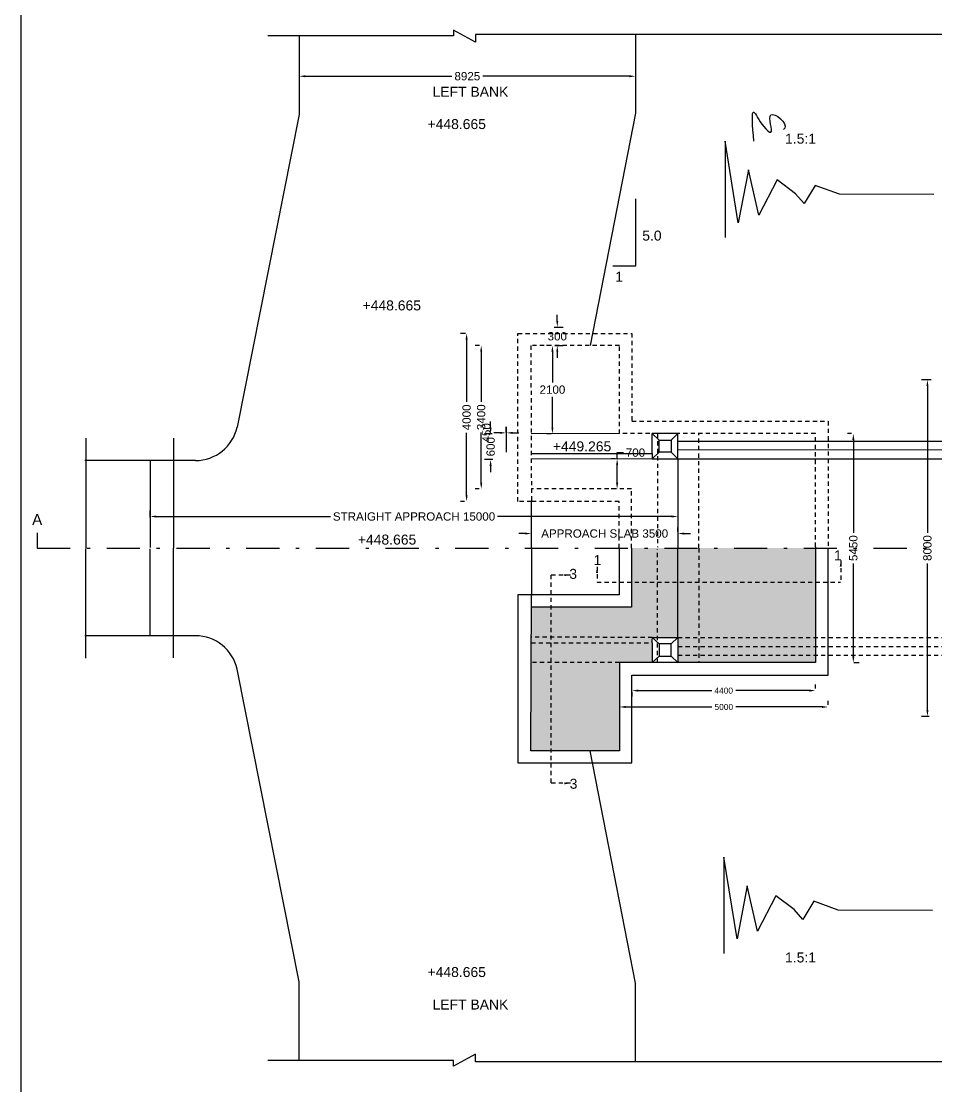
# Model space of a CAD drawing. Header units: inches. Extents: x 326 to 450, y 282 to 479.
# Drawn here: x 325.6 to 353.15, y 305.66 to 337.73 of the extents above; entities that cross this region are included whole.
import ezdxf

# ---------------------------------------------------------------- set-up
doc = ezdxf.new("R2010")
doc.units = ezdxf.units.IN
doc.header["$MEASUREMENT"] = 0
doc.linetypes.add('DASHDOT', pattern=[1, 0.5, -0.25, 0, -0.25])
doc.linetypes.add('HIDDEN', pattern=[9.525, 6.35, -3.175])
for name, color, linetype in [('DIMENSION', 7, 'Continuous'), ('DRAWING', 7, 'Continuous'), ('HATCH', 7, 'Continuous'), ('TEXT', 7, 'Continuous')]:
    doc.layers.add(name, color=color, linetype=linetype)
doc.styles.get("Standard").update_dxf_attribs({"font": 'arial.ttf'})
doc.dimstyles.get("Standard").update_dxf_attribs({"dimtxt": 0.18, "dimasz": 0.1875, "dimexe": 0.18, "dimexo": 0.0625, "dimgap": 0.09, "dimtad": 0, "dimtih": 1, "dimtoh": 1, "dimdec": 4, "dimzin": 0, "dimdsep": 46, "dimtxsty": 'Standard', "dimcen": 0.09, "dimadec": 0, "dimazin": 0, "dimtfac": 1, "dimtdec": 4, "dimtofl": 0, "dimtmove": 0, "dimatfit": 3, "dimfxl": 1, "dimtolj": 1, "dimtzin": 0, "dimarcsym": 0})

# ---------------------------------------------------------------- blocks, each defined once
blk = doc.blocks.new('*D126')
at = {"layer": 'Defpoints', "color": 0, "ltscale": 0.02, "transparency": 16777216}
for p in [(333.968, 336.106), (344.1, 336.106), (344.1, 336.073)]:
    blk.add_point(p, dxfattribs=at)
at = {"layer": 'DIMENSION', "color": 0, "lineweight": -2, "ltscale": 0.02, "transparency": 16777216}
for p, q in [((333.968, 336.044), (333.968, 335.893)), ((334.155, 336.073), (338.57, 336.073)), ((343.912, 336.073), (339.498, 336.073)), ((344.1, 336.044), (344.1, 335.893))]:
    blk.add_line(p, q, dxfattribs=at)
at = {"layer": 'DIMENSION', "color": 0, "ltscale": 0.02, "transparency": 16777216}
for points in [[(334.155, 336.105), (334.155, 336.042), (333.968, 336.073)], [(343.912, 336.105), (343.912, 336.042), (344.1, 336.073)]]:
    blk.add_solid(points, dxfattribs=at)
at = {"layer": 'DIMENSION', "color": 0, "ltscale": 0.02, "transparency": 16777216, "insert": (339.034, 336.073), "char_height": 0.25, "attachment_point": 5}
blk.add_mtext('\\A1;8925', dxfattribs=at)
blk = doc.blocks.new('*D127')
at = {"layer": 'Defpoints', "color": 0, "ltscale": 0.02, "transparency": 16777216}
for p in [(339.012, 328.325), (339.04, 328.325), (339.012, 323.262)]:
    blk.add_point(p, dxfattribs=at)
at = {"layer": 'DIMENSION', "color": 0, "lineweight": -2, "ltscale": 0.02, "transparency": 16777216}
for p, q in [((338.978, 328.325), (338.832, 328.325)), ((339.012, 328.138), (339.012, 326.262)), ((339.012, 323.45), (339.012, 325.326)), ((338.949, 323.262), (338.832, 323.262))]:
    blk.add_line(p, q, dxfattribs=at)
at = {"layer": 'DIMENSION', "color": 0, "ltscale": 0.02, "transparency": 16777216}
for points in [[(338.981, 328.138), (339.043, 328.138), (339.012, 328.325)], [(338.981, 323.45), (339.043, 323.45), (339.012, 323.262)]]:
    blk.add_solid(points, dxfattribs=at)
at = {"layer": 'DIMENSION', "color": 0, "ltscale": 0.02, "transparency": 16777216, "insert": (339.012, 325.794), "char_height": 0.25, "attachment_point": 5, "rotation": 90}
blk.add_mtext('\\A1;4000', dxfattribs=at)
blk = doc.blocks.new('*D128')
at = {"layer": 'Defpoints', "color": 0, "ltscale": 0.02, "transparency": 16777216}
for p in [(339.466, 327.96), (339.452, 323.636), (339.452, 323.636)]:
    blk.add_point(p, dxfattribs=at)
at = {"layer": 'DIMENSION', "color": 0, "lineweight": -2, "ltscale": 0.02, "transparency": 16777216}
for p, q in [((339.404, 327.96), (339.272, 327.96)), ((339.452, 327.773), (339.452, 326.261)), ((339.452, 323.824), (339.452, 325.336)), ((339.389, 323.636), (339.272, 323.636))]:
    blk.add_line(p, q, dxfattribs=at)
at = {"layer": 'DIMENSION', "color": 0, "ltscale": 0.02, "transparency": 16777216}
for points in [[(339.421, 327.773), (339.483, 327.773), (339.452, 327.96)], [(339.421, 323.824), (339.483, 323.824), (339.452, 323.636)]]:
    blk.add_solid(points, dxfattribs=at)
at = {"layer": 'DIMENSION', "color": 0, "ltscale": 0.02, "transparency": 16777216, "insert": (339.452, 325.798), "char_height": 0.25, "attachment_point": 5, "rotation": 90}
blk.add_mtext('\\A1;3400', dxfattribs=at)
blk = doc.blocks.new('*D129')
at = {"layer": 'Defpoints', "color": 0, "ltscale": 0.02, "transparency": 16777216}
for p in [(339.736, 325.299), (339.849, 325.299), (339.864, 324.52)]:
    blk.add_point(p, dxfattribs=at)
at = {"layer": 'DIMENSION', "color": 0, "lineweight": -2, "ltscale": 0.02, "transparency": 16777216}
for p, q in [((339.736, 325.487), (339.736, 325.674)), ((339.787, 325.299), (339.556, 325.299)), ((339.801, 324.52), (339.556, 324.52)), ((339.736, 324.332), (339.736, 324.145))]:
    blk.add_line(p, q, dxfattribs=at)
at = {"layer": 'DIMENSION', "color": 0, "ltscale": 0.02, "transparency": 16777216}
for points in [[(339.705, 325.487), (339.767, 325.487), (339.736, 325.299)], [(339.705, 324.332), (339.767, 324.332), (339.736, 324.52)]]:
    blk.add_solid(points, dxfattribs=at)
at = {"layer": 'DIMENSION', "color": 0, "ltscale": 0.02, "transparency": 16777216, "insert": (339.736, 324.91), "char_height": 0.25, "attachment_point": 5, "rotation": 90}
blk.add_mtext('\\A1;600', dxfattribs=at)
blk = doc.blocks.new('*D130')
at = {"layer": 'Defpoints', "color": 0, "ltscale": 0.02, "transparency": 16777216}
for p in [(340.203, 325.328), (340.203, 325.298), (340.213, 324.682)]:
    blk.add_point(p, dxfattribs=at)
at = {"layer": 'DIMENSION', "color": 0, "lineweight": -2, "ltscale": 0.02, "transparency": 16777216}
for p, q in [((340.015, 325.328), (339.828, 325.328)), ((340.203, 325.361), (340.203, 325.508)), ((340.213, 324.745), (340.213, 325.508)), ((340.4, 325.328), (340.588, 325.328))]:
    blk.add_line(p, q, dxfattribs=at)
at = {"layer": 'DIMENSION', "color": 0, "ltscale": 0.02, "transparency": 16777216}
for points in [[(340.015, 325.359), (340.015, 325.297), (340.203, 325.328)], [(340.4, 325.359), (340.4, 325.297), (340.213, 325.328)]]:
    blk.add_solid(points, dxfattribs=at)
at = {"layer": 'DIMENSION', "color": 0, "ltscale": 0.02, "transparency": 16777216, "insert": (339.61, 325.328), "char_height": 0.25, "attachment_point": 5, "rotation": 90}
blk.add_mtext('\\A1;450', dxfattribs=at)
blk = doc.blocks.new('*D131')
at = {"layer": 'Defpoints', "color": 0, "ltscale": 0.02, "transparency": 16777216}
for p in [(341.591, 328.512), (341.744, 328.512), (341.608, 327.96)]:
    blk.add_point(p, dxfattribs=at)
at = {"layer": 'DIMENSION', "color": 0, "lineweight": -2, "ltscale": 0.02, "transparency": 16777216}
for p, q in [((341.744, 328.7), (341.744, 328.887)), ((341.653, 328.512), (341.924, 328.512)), ((341.671, 327.96), (341.924, 327.96)), ((341.744, 327.773), (341.744, 327.585))]:
    blk.add_line(p, q, dxfattribs=at)
at = {"layer": 'DIMENSION', "color": 0, "ltscale": 0.02, "transparency": 16777216}
for points in [[(341.713, 328.7), (341.775, 328.7), (341.744, 328.512)], [(341.713, 327.773), (341.775, 327.773), (341.744, 327.96)]]:
    blk.add_solid(points, dxfattribs=at)
at = {"layer": 'DIMENSION', "color": 0, "ltscale": 0.02, "transparency": 16777216, "insert": (341.744, 328.236), "char_height": 0.25, "attachment_point": 5}
blk.add_mtext('\\A1;300', dxfattribs=at)
blk = doc.blocks.new('*D132')
at = {"layer": 'Defpoints', "color": 0, "ltscale": 0.02, "transparency": 16777216}
for p in [(341.608, 327.96), (341.598, 325.297), (341.618, 325.297)]:
    blk.add_point(p, dxfattribs=at)
at = {"layer": 'DIMENSION', "color": 0, "lineweight": -2, "ltscale": 0.02, "transparency": 16777216}
for p, q in [((341.546, 327.96), (341.418, 327.96)), ((341.598, 327.773), (341.598, 326.846)), ((341.598, 325.484), (341.598, 326.411)), ((341.556, 325.297), (341.418, 325.297))]:
    blk.add_line(p, q, dxfattribs=at)
at = {"layer": 'DIMENSION', "color": 0, "ltscale": 0.02, "transparency": 16777216}
for points in [[(341.566, 327.773), (341.629, 327.773), (341.598, 327.96)], [(341.566, 325.484), (341.629, 325.484), (341.598, 325.297)]]:
    blk.add_solid(points, dxfattribs=at)
at = {"layer": 'DIMENSION', "color": 0, "ltscale": 0.02, "transparency": 16777216, "insert": (341.598, 326.629), "char_height": 0.25, "attachment_point": 5}
blk.add_mtext('\\A1;2100', dxfattribs=at)
blk = doc.blocks.new('*D133')
at = {"layer": 'Defpoints', "color": 0, "ltscale": 0.02, "transparency": 16777216}
for p in [(343.547, 324.543), (343.554, 324.543), (343.557, 323.636)]:
    blk.add_point(p, dxfattribs=at)
at = {"layer": 'DIMENSION', "color": 0, "lineweight": -2, "ltscale": 0.02, "transparency": 16777216}
for p, q in [((343.547, 324.543), (343.547, 324.731)), ((343.547, 324.731), (343.735, 324.731)), ((343.491, 324.543), (343.367, 324.543)), ((343.547, 323.824), (343.547, 324.356)), ((343.495, 323.636), (343.367, 323.636))]:
    blk.add_line(p, q, dxfattribs=at)
at = {"layer": 'DIMENSION', "color": 0, "ltscale": 0.02, "transparency": 16777216}
for points in [[(343.516, 324.356), (343.579, 324.356), (343.547, 324.543)], [(343.516, 323.824), (343.579, 323.824), (343.547, 323.636)]]:
    blk.add_solid(points, dxfattribs=at)
at = {"layer": 'DIMENSION', "color": 0, "ltscale": 0.02, "transparency": 16777216, "insert": (344.1, 324.731), "char_height": 0.25, "attachment_point": 5}
blk.add_mtext('\\A1;700', dxfattribs=at)
blk = doc.blocks.new('*D134')
at = {"layer": 'Defpoints', "color": 0, "ltscale": 0.02, "transparency": 16777216}
for p in [(340.965, 322.293), (340.965, 322.293), (345.379, 322.293)]:
    blk.add_point(p, dxfattribs=at)
at = {"layer": 'DIMENSION', "color": 0, "lineweight": -2, "ltscale": 0.02, "transparency": 16777216}
for p, q in [((340.965, 322.356), (340.965, 322.473)), ((345.379, 322.356), (345.379, 322.473)), ((340.777, 322.293), (340.59, 322.293)), ((345.567, 322.293), (345.754, 322.293))]:
    blk.add_line(p, q, dxfattribs=at)
at = {"layer": 'DIMENSION', "color": 0, "ltscale": 0.02, "transparency": 16777216}
for points in [[(340.777, 322.325), (340.777, 322.262), (340.965, 322.293)], [(345.567, 322.325), (345.567, 322.262), (345.379, 322.293)]]:
    blk.add_solid(points, dxfattribs=at)
at = {"layer": 'DIMENSION', "color": 0, "ltscale": 0.02, "transparency": 16777216, "insert": (343.172, 322.293), "char_height": 0.25, "attachment_point": 5}
blk.add_mtext('\\A1;APPROACH SLAB 3500', dxfattribs=at)
blk = doc.blocks.new('*D135')
at = {"layer": 'Defpoints', "color": 0, "ltscale": 0.02, "transparency": 16777216}
for p in [(343.994, 317.572), (349.522, 317.561), (349.522, 317.561)]:
    blk.add_point(p, dxfattribs=at)
at = {"layer": 'DIMENSION', "color": 0, "lineweight": -2, "ltscale": 0.02, "transparency": 16777216}
for p, q in [((344.182, 317.561), (346.396, 317.561)), ((349.334, 317.561), (347.12, 317.561)), ((349.522, 317.624), (349.522, 317.741)), ((343.994, 317.51), (343.994, 317.381))]:
    blk.add_line(p, q, dxfattribs=at)
at = {"layer": 'DIMENSION', "color": 0, "ltscale": 0.02, "transparency": 16777216}
for points in [[(344.182, 317.593), (344.182, 317.53), (343.994, 317.561)], [(349.334, 317.593), (349.334, 317.53), (349.522, 317.561)]]:
    blk.add_solid(points, dxfattribs=at)
at = {"layer": 'DIMENSION', "color": 0, "ltscale": 0.02, "transparency": 16777216, "insert": (346.758, 317.561), "char_height": 0.18, "attachment_point": 5}
blk.add_mtext('\\A1;4400', dxfattribs=at)
blk = doc.blocks.new('*D136')
at = {"layer": 'Defpoints', "color": 0, "ltscale": 0.02, "transparency": 16777216}
for p in [(343.617, 317.075), (349.906, 317.068), (349.906, 317.068)]:
    blk.add_point(p, dxfattribs=at)
at = {"layer": 'DIMENSION', "color": 0, "lineweight": -2, "ltscale": 0.02, "transparency": 16777216}
for p, q in [((349.906, 317.131), (349.906, 317.248)), ((343.617, 317.013), (343.617, 316.888)), ((343.804, 317.068), (346.403, 317.068)), ((349.718, 317.068), (347.12, 317.068))]:
    blk.add_line(p, q, dxfattribs=at)
at = {"layer": 'DIMENSION', "color": 0, "ltscale": 0.02, "transparency": 16777216}
for points in [[(343.804, 317.099), (343.804, 317.037), (343.617, 317.068)], [(349.718, 317.099), (349.718, 317.037), (349.906, 317.068)]]:
    blk.add_solid(points, dxfattribs=at)
at = {"layer": 'DIMENSION', "color": 0, "ltscale": 0.02, "transparency": 16777216, "insert": (346.761, 317.068), "char_height": 0.18, "attachment_point": 5}
blk.add_mtext('\\A1;5000', dxfattribs=at)
blk = doc.blocks.new('*D138')
at = {"layer": 'Defpoints', "color": 0, "ltscale": 0.02, "transparency": 16777216}
for p in [(350.664, 325.304), (350.676, 325.304), (350.617, 318.403)]:
    blk.add_point(p, dxfattribs=at)
at = {"layer": 'DIMENSION', "color": 0, "lineweight": -2, "ltscale": 0.02, "transparency": 16777216}
for p, q in [((350.613, 325.304), (350.484, 325.304)), ((350.664, 325.117), (350.664, 322.317)), ((350.664, 318.591), (350.664, 321.391)), ((350.679, 318.403), (350.844, 318.403))]:
    blk.add_line(p, q, dxfattribs=at)
at = {"layer": 'DIMENSION', "color": 0, "ltscale": 0.02, "transparency": 16777216}
for points in [[(350.632, 325.117), (350.695, 325.117), (350.664, 325.304)], [(350.632, 318.591), (350.695, 318.591), (350.664, 318.403)]]:
    blk.add_solid(points, dxfattribs=at)
at = {"layer": 'DIMENSION', "color": 0, "ltscale": 0.02, "transparency": 16777216, "insert": (350.664, 321.854), "char_height": 0.25, "attachment_point": 5, "rotation": 90}
blk.add_mtext('\\A1;5450', dxfattribs=at)
blk = doc.blocks.new('*D144')
at = {"layer": 'Defpoints', "color": 0, "ltscale": 0.02, "transparency": 16777216}
for p in [(353.07, 326.926), (352.896, 316.784), (353.012, 316.784)]:
    blk.add_point(p, dxfattribs=at)
at = {"layer": 'DIMENSION', "color": 0, "lineweight": -2, "ltscale": 0.02, "transparency": 16777216}
for p, q in [((353.007, 326.926), (352.716, 326.926)), ((352.896, 326.738), (352.896, 322.318)), ((352.896, 316.972), (352.896, 321.392)), ((352.95, 316.784), (352.716, 316.784))]:
    blk.add_line(p, q, dxfattribs=at)
at = {"layer": 'DIMENSION', "color": 0, "ltscale": 0.02, "transparency": 16777216}
for points in [[(352.865, 326.738), (352.927, 326.738), (352.896, 326.926)], [(352.865, 316.972), (352.927, 316.972), (352.896, 316.784)]]:
    blk.add_solid(points, dxfattribs=at)
at = {"layer": 'DIMENSION', "color": 0, "ltscale": 0.02, "transparency": 16777216, "insert": (352.896, 321.855), "char_height": 0.25, "attachment_point": 5, "rotation": 90}
blk.add_mtext('\\A1;8000', dxfattribs=at)
blk = doc.blocks.new('*D159')
at = {"layer": 'Defpoints', "color": 0, "ltscale": 0.02, "transparency": 16777216}
for p in [(329.476, 322.719), (345.379, 322.85), (345.379, 322.806)]:
    blk.add_point(p, dxfattribs=at)
at = {"layer": 'DIMENSION', "color": 0, "lineweight": -2, "ltscale": 0.02, "transparency": 16777216}
for p, q in [((329.476, 322.782), (329.476, 322.986)), ((329.663, 322.806), (334.908, 322.806)), ((345.192, 322.806), (339.947, 322.806)), ((345.379, 322.788), (345.379, 322.626))]:
    blk.add_line(p, q, dxfattribs=at)
at = {"layer": 'DIMENSION', "color": 0, "ltscale": 0.02, "transparency": 16777216}
for points in [[(329.663, 322.838), (329.663, 322.775), (329.476, 322.806)], [(345.192, 322.838), (345.192, 322.775), (345.379, 322.806)]]:
    blk.add_solid(points, dxfattribs=at)
at = {"layer": 'DIMENSION', "color": 0, "ltscale": 0.02, "transparency": 16777216, "insert": (337.428, 322.806), "char_height": 0.25, "attachment_point": 5}
blk.add_mtext('\\A1;STRAIGHT APPROACH 15000', dxfattribs=at)

msp = doc.modelspace()

# ---------------------------------------------------------------- hatches: boundary and pattern name
at = {"layer": 'HATCH', "ltscale": 0.02}
h = msp.add_hatch(dxfattribs=at)
h.set_pattern_fill('AR-CONC', color=0, scale=0.05, style=0)
h.set_pattern_definition([(50, (0, 0), (0.3586301, -0.03137607), [0.0375, -0.4125]), (355, (0, 0), (-0.06937567, 0.37609607), [0.03, -0.33]), (100.4514, (0.0299, -0.0026), (0.2892547, 0.34471977), [0.0318701, -0.35057106]), (46.1842, (0, 0.1), (0.53362052, -0.0827595), [0.05625, -0.61875]), (96.6356, (0.04447, 0.0931), (0.46733135, 0.48705894), [0.04780514, -0.5258565]), (351.1842, (0, 0.1), (0.467331, 0.4870593), [0.045, -0.495]), (21, (0.05, 0.075), (0.29845353, -0.20130945), [0.0375, -0.4125]), (326, (0.05, 0.075), (0.12165767, 0.36257502), [0.03, -0.33]), (71.4514, (0.07487, 0.05822), (0.42011131, 0.16126525), [0.0318701, -0.35057106]), (37.5, (0, 0), (0.006079928, 0.166446927), [0, -0.326, 0, -0.335, 0, -0.33125]), (7.5, (0, 0), (0.13153477, 0.197205856), [0, -0.191, 0, -0.3185, 0, -0.12625]), (327.5, (-0.1115, 0), (0.266911218, -0.011277436), [0, -0.125, 0, -0.39, 0, -0.5175]), (317.5, (-0.1615, 0), (0.29159308, 0.05005249), [0, -0.1625, 0, -0.259, 0, -0.3675])])
h.paths.add_polyline_path([(349.52197, 321.8538), (346.01028, 321.8538), (346.01028, 319.16061), (349.52197, 319.16114)])
h.paths.add_polyline_path([(349.52197, 319.16114), (346.01028, 319.16061), (346.01028, 318.8863), (349.52196, 318.88683)])
h.paths.add_polyline_path([(349.52196, 318.88683), (346.01028, 318.8863), (346.01028, 318.62597), (349.52196, 318.62649)])
h.paths.add_polyline_path([(349.52196, 318.62649), (346.01028, 318.62597), (346.01028, 318.40323), (349.52196, 318.40323)])
h.paths.add_polyline_path([(346.01028, 318.62597), (345.37912, 318.62587), (345.37912, 318.40323), (346.01028, 318.40323)])
h.paths.add_polyline_path([(346.01028, 318.8863), (345.37912, 318.88621), (345.37912, 318.62587), (346.01028, 318.62597)])
h.paths.add_polyline_path([(346.01028, 319.16061), (345.37912, 319.16052), (345.37912, 318.88621), (346.01028, 318.8863)])
h.paths.add_polyline_path([(344.60488, 318.99873), (340.95952, 318.99873), (340.95735, 318.41309), (343.61657, 318.40323), (344.60488, 318.40323)])
h.paths.add_polyline_path([(344.60488, 319.16053), (340.96017, 319.17405), (340.95952, 318.99873), (344.60488, 318.99873)])
h.paths.add_polyline_path([(346.01028, 321.8538), (343.97832, 321.8538), (343.97832, 320.07113), (340.9635, 320.07113), (340.96017, 319.17405), (344.60769, 319.16052), (345.37912, 319.16052), (346.01028, 319.16061)])
h.paths.add_polyline_path([(343.61657, 318.40323), (340.95735, 318.41309), (340.94746, 315.74719), (343.61657, 315.74719)])

# ---------------------------------------------------------------- linework, layer by layer
at = {"layer": 'DIMENSION', "ltscale": 0.02}
for points in [[(353.08774, 332.5054), (350.2496, 332.51505), (349.51344, 332.78407), (349.18112, 332.23744), (348.92297, 332.5341), (348.36396, 332.95), (347.81501, 331.88317), (347.50055, 333.25455), (347.19847, 331.65202), (346.79937, 334.11506), (346.79937, 331.21488)], [(343.41919, 330.35813), (344.11072, 330.35813), (344.11072, 332.381)], [(340.96482, 320.44552), (340.55964, 320.44552), (340.55964, 315.3822), (343.99426, 315.3822), (343.99426, 318.02917), (349.90594, 318.02917), (349.90594, 321.8538)], [(353.04878, 310.93381), (350.21063, 310.94346), (349.47447, 311.21248), (349.14215, 310.66585), (348.88401, 310.96251), (348.325, 311.37841), (347.77604, 310.31158), (347.46159, 311.68296), (347.1595, 310.08042), (346.7604, 312.54347), (346.7604, 309.64329)]]:
    msp.add_lwpolyline(points, dxfattribs=at)
at = {"layer": 'DRAWING', "ltscale": 0.02}
for points in [[(344.09988, 337.33278), (339.27762, 337.33278), (339.27762, 337.0966), (338.61513, 337.46536), (338.61513, 337.28855), (333.01931, 337.28855)], [(356.17555, 337.32528), (355.35841, 337.32528), (355.35841, 337.13951), (354.66431, 337.49943), (354.66431, 337.33278), (344.09988, 337.33278), (344.09988, 334.96232), (342.73822, 327.96041)], [(333.968, 337.28855), (333.968, 334.924), (332.10267, 325.49766)], [(343.61657, 325.30437), (340.95735, 325.2945)], [(344.60489, 324.70886), (344.60489, 325.30437)], [(344.6077, 324.54708), (345.37912, 324.54708), (345.37912, 325.30437), (344.60489, 325.30437)], [(344.60489, 325.30437), (344.80889, 325.10916)], [(345.17328, 325.10916), (345.37912, 325.30437)], [(327.54124, 325.16876), (327.54124, 321.86258)], [(330.18325, 325.16311), (330.18325, 321.8538)], [(345.37912, 325.08172), (362.18435, 325.07923)], [(340.95952, 324.70886), (344.60489, 324.70886), (344.60489, 324.54707), (340.96018, 324.53355)], [(344.80889, 324.74197), (344.60489, 324.54707)], [(345.17328, 324.74197), (345.37912, 324.54708)], [(345.37912, 324.82139), (362.18435, 324.81889)], [(330.84786, 324.49274), (327.50596, 324.49274)], [(329.47596, 324.49274), (329.47596, 321.87556)], [(345.37912, 324.54708), (345.37912, 321.86965)], [(345.37912, 324.54708), (362.18435, 324.54458)], [(340.96482, 321.83785), (340.96482, 323.28106)], [(327.54123, 318.53884), (327.54123, 321.84501)], [(329.47596, 319.21485), (329.47596, 321.83204)], [(330.18325, 318.54449), (330.18325, 321.8538)], [(349.52197, 321.89204), (349.52196, 318.40323), (343.61657, 318.40323), (343.61657, 315.74719), (340.94746, 315.74719), (340.96482, 320.42654)], [(340.96482, 321.86975), (340.96482, 320.42654)], [(343.60394, 321.8538), (343.60394, 320.44552), (340.96482, 320.44552)], [(343.97832, 321.8538), (343.97832, 320.07113), (340.96482, 320.07113)], [(345.37912, 319.16052), (345.37912, 321.83795)], [(330.84785, 319.21485), (327.50595, 319.21485)], [(344.80889, 318.96563), (344.60488, 319.16053)], [(344.60769, 319.16052), (345.37912, 319.16052), (345.37912, 318.40323), (344.60488, 318.40323)], [(345.17328, 318.96563), (345.37912, 319.16052)], [(344.60488, 318.99873), (344.60488, 318.40323)], [(344.60488, 318.40323), (344.80889, 318.59843)], [(345.17328, 318.59843), (345.37912, 318.40323)], [(333.968, 306.41905), (333.968, 308.7836), (332.10267, 318.20994)], [(356.17555, 306.38232), (355.35841, 306.38232), (355.35841, 306.56808), (354.66431, 306.20816), (354.66431, 306.37482), (344.09988, 306.37482), (344.09988, 308.74528), (342.73822, 315.74719)], [(344.09988, 306.37482), (339.27762, 306.37482), (339.27762, 306.611), (338.61513, 306.24224), (338.61513, 306.41905), (333.01931, 306.41905)]]:
    msp.add_lwpolyline(points, dxfattribs=at)
at = {"layer": 'DRAWING', "linetype": 'HIDDEN', "ltscale": 0.02}
for points in [[(340.96482, 323.26208), (340.55965, 323.26208), (340.55965, 328.3254), (343.99426, 328.3254), (343.99426, 325.67843), (349.90594, 325.67843), (349.90594, 321.8538)], [(349.52197, 321.89204), (349.52197, 325.30437), (343.61657, 325.30437), (343.61657, 327.96041), (340.94746, 327.96041), (340.96482, 323.28106)], [(344.76209, 325.30437), (344.76209, 321.88076)], [(346.01028, 321.8538), (346.01028, 325.30437)], [(343.97833, 321.8538), (343.97833, 323.63646), (340.96482, 323.63646)], [(343.60394, 321.8538), (343.60394, 323.26208), (340.96482, 323.26208)], [(344.76209, 318.40323), (344.76209, 321.82684)], [(346.01028, 321.8538), (346.01028, 318.40323)], [(340.95952, 318.99873), (344.60488, 318.99873), (344.60488, 319.16053), (340.96017, 319.17405)], [(345.37912, 319.16052), (362.18434, 319.16302)], [(345.37912, 318.88621), (362.18434, 318.88871)], [(345.37912, 318.62587), (362.18434, 318.62837)], [(343.61657, 318.40323), (340.95735, 318.41309)]]:
    msp.add_lwpolyline(points, dxfattribs=at)
at = {"layer": 'DRAWING', "ltscale": 0.02}
for points in [[(344.80889, 325.10916), (345.17328, 325.10916), (345.17328, 324.74197), (344.80889, 324.74197)], [(344.80889, 318.59843), (345.17328, 318.59843), (345.17328, 318.96563), (344.80889, 318.96563)]]:
    msp.add_lwpolyline(points, close=True, dxfattribs=at)
at = {"layer": 'DRAWING', "linetype": 'DASHDOT', "ltscale": 2}
msp.add_lwpolyline([(326.07146, 322.31462), (326.07146, 321.8538), (396.2285, 321.8538), (396.2285, 322.73088)], dxfattribs=at)
at = {"layer": 'DRAWING', "ltscale": 0.02}
for centre, start, end in [((330.83633, 325.79302), 270.507768, 346.871104), ((330.83633, 317.91458), 13.128896, 89.492232)]:
    msp.add_arc(centre, 1.30032, start, end, dxfattribs=at)
msp.add_spline([(347.66744, 334.11186), (347.66744, 334.99266), (347.96416, 334.55798), (348.17987, 334.38562), (348.17987, 334.90935), (348.59691, 334.50464), (348.5612, 334.46894)], degree=3, dxfattribs=at)
at = {"layer": 'TEXT', "ltscale": 0.02}
msp.add_lwpolyline([(325.59584, 356.84996), (431.69822, 356.84996), (431.69822, 282.48208), (325.59584, 282.48208)], close=True, dxfattribs=at)

# ---------------------------------------------------------------- texts
at = {"layer": 'TEXT'}
for s, p in [('LEFT BANK', (337.98714, 335.45615)), ('+448.665', (337.83531, 334.48138)), ('1.5:1', (348.60729, 334.04152)), ('5.0', (344.30467, 331.12189)), ('1', (343.49256, 329.88521)), ('+448.665', (335.87844, 329.01712)), ('+449.265', (341.61096, 324.76968)), ('+448.665', (335.73576, 321.96151)), ('1', (350.08311, 321.48887)), ('1', (342.83696, 321.34463)), ('3', (342.10656, 320.92874)), ('3', (342.1178, 314.60344)), ('1.5:1', (348.60729, 309.36996)), ('+448.665', (337.83531, 308.9301)), ('LEFT BANK', (337.98714, 307.95165))]:
    msp.add_text(s, height=0.3, dxfattribs=at).set_placement(p)
at = {"layer": 'TEXT', "color": 7, "insert": (326.07499, 322.71603), "char_height": 0.32834, "width": 0.3101242, "attachment_point": 5}
msp.add_mtext('A', dxfattribs=at)

# ---------------------------------------------------------------- dimensions: what is measured, and where the dimension line sits
at = {"layer": 'DIMENSION', "ltscale": 0.02}
for base, p1, p2, text, picture, middle in [((344.09988, 336.07344), (333.968, 336.10628), (344.09988, 336.10628), '8925', '*D126', (339.03394, 336.07344)), ((345.37912, 322.8065), (329.47596, 322.7192), (345.37912, 322.85045), 'STRAIGHT APPROACH 15000', '*D159', (337.42754, 322.8065)), ((340.96482, 322.29326), (345.37912, 322.29326), (340.96482, 322.29326), 'APPROACH SLAB 3500', '*D134', (343.17197, 322.29326))]:
    dim = msp.add_linear_dim(base=base, p1=p1, p2=p2, text=text, dimstyle='Standard', override={"dimtxt": 0.25}, dxfattribs=at)
    dim.commit()
    dim.dimension.update_dxf_attribs({"geometry": picture, "text_midpoint": middle})
for base, p1, p2, text, picture, middle in [((341.74407, 328.51227), (341.60848, 327.96041), (341.59064, 328.51227), '300', '*D131', (341.74407, 328.23634)), ((341.59768, 325.29696), (341.60848, 327.96041), (341.61836, 325.29696), '2100', '*D132', (341.59768, 326.62868)), ((343.54743, 324.54317), (343.55713, 323.63646), (343.55377, 324.54317), '700', '*D133', (344.09966, 324.73067))]:
    dim = msp.add_linear_dim(base=base, p1=p1, p2=p2, angle=90, text=text, dimstyle='Standard', override={"dimtxt": 0.25}, dxfattribs=at)
    dim.commit()
    dim.dimension.update_dxf_attribs({"geometry": picture, "text_midpoint": middle})
for base, p1, p2, text, picture, middle in [((339.01184, 328.3254), (339.01184, 323.26208), (339.04024, 328.3254), '4000', '*D127', (339.01184, 325.79374)), ((339.45196, 323.63646), (339.46616, 327.96041), (339.45196, 323.63646), '3400', '*D128', (339.45196, 325.79843)), ((352.89588, 316.78422), (353.06982, 326.9257), (353.01211, 316.78422), '8000', '*D144', (352.89588, 321.85496)), ((339.73591, 325.29949), (339.86369, 324.51953), (339.84949, 325.29949), '600', '*D129', (339.73591, 324.90951)), ((350.66359, 325.30437), (350.61655, 318.40323), (350.67589, 325.30437), '5450', '*D138', (350.66359, 321.8538))]:
    dim = msp.add_linear_dim(base=base, p1=p1, p2=p2, angle=90, text=text, dimstyle='Standard', override={"dimtxt": 0.25}, dxfattribs=at)
    dim.commit()
    dim.dimension.update_dxf_attribs({"geometry": picture, "text_midpoint": middle, "text_rotation": 90})
dim = msp.add_linear_dim(base=(340.20282, 325.3279), p1=(340.21277, 324.68201), p2=(340.20282, 325.29809), text='450', dimstyle='Standard', override={"dimtxt": 0.25}, dxfattribs=at)
dim.commit()
dim.dimension.update_dxf_attribs({"geometry": '*D130', "text_midpoint": (339.61017, 325.3279), "text_rotation": 90})
for base, p1, p2, text, picture, middle in [((349.52196, 317.56139), (343.99426, 317.57212), (349.52196, 317.56139), '4400', '*D135', (346.75811, 317.56139)), ((349.90594, 317.06807), (343.61657, 317.07521), (349.90594, 317.06807), '5000', '*D136', (346.76125, 317.06807))]:
    dim = msp.add_linear_dim(base=base, p1=p1, p2=p2, text=text, dimstyle='Standard', dxfattribs=at)
    dim.commit()
    dim.dimension.update_dxf_attribs({"geometry": picture, "text_midpoint": middle})

# ---------------------------------------------------------------- leaders
at = {"linetype": 'HIDDEN', "ltscale": 0.02}
for points in [[(350.28402, 321.48149), (350.28402, 320.82596)], [(342.14376, 321.04172), (341.54906, 321.04172), (341.54906, 314.73423)], [(342.94214, 321.29398), (342.94214, 320.82596), (350.2794, 320.82596)], [(342.14195, 314.76701), (341.54906, 314.76701)]]:
    msp.add_leader(points, dimstyle='Standard', override={"dimgap": 0.09, "dimtad": 0}, dxfattribs=at)

doc.saveas('drawing.dxf')
